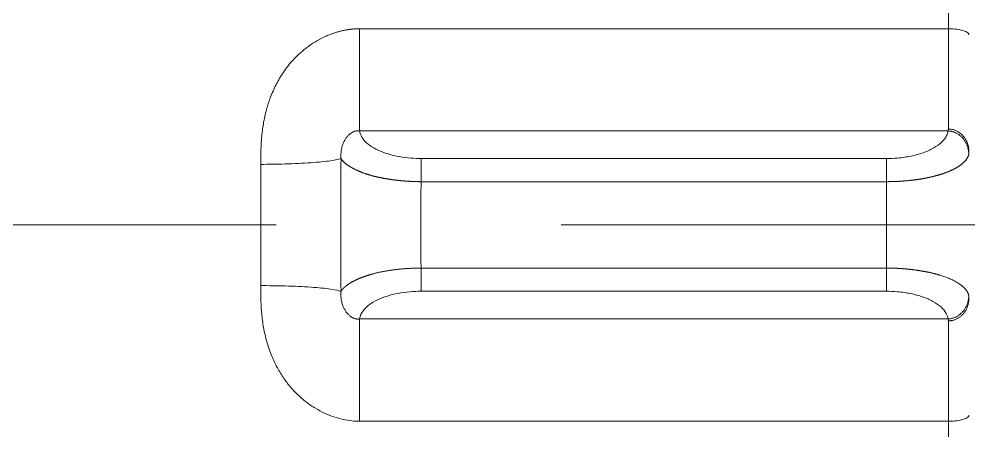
# Model space of a CAD drawing. Extents: x 6534 to 7663, y 0 to 827.
# Drawn here: x 6955.73 to 6980.73, y 632.06 to 642.9 of the extents above; entities that cross this region are included whole.
import ezdxf

# ---------------------------------------------------------------- set-up
doc = ezdxf.new("R2010")
doc.units = 0
doc.header["$LTSCALE"] = 30
doc.header["$MEASUREMENT"] = 0
doc.linetypes.add('CENTER', pattern=[2, 1.25, -0.25, 0.25, -0.25])
doc.layers.add('1', color=7, linetype='CONTINUOUS')
doc.layers.add('DEF_LAYER_ASSEM_MEMBER', color=7, linetype='CONTINUOUS')

msp = doc.modelspace()

# ---------------------------------------------------------------- linework, layer by layer
at = {"layer": '1', "color": 7, "linetype": 'Continuous', "lineweight": 13}
for p, q in [((6980.188, 642.647), (6964.695, 642.647)), ((6964.695, 639.958), (6980.184, 639.958)), ((6962.092, 639.08), (6962.092, 635.889)), ((6978.558, 639.234), (6966.312, 639.234)), ((6966.312, 638.624), (6978.558, 638.624)), ((6978.558, 638.624), (6978.558, 636.351)), ((6978.558, 636.351), (6966.312, 636.351)), ((6966.312, 635.741), (6978.558, 635.741)), ((6980.184, 635.014), (6964.695, 635.014)), ((6964.695, 632.322), (6980.188, 632.322))]:
    msp.add_line(p, q, dxfattribs=at)
at = {"layer": '1', "color": 7, "linetype": 'Continuous', "lineweight": 18}
for p, q in [((6964.695, 642.647), (6964.695, 639.958)), ((6964.695, 632.322), (6964.695, 635.014))]:
    msp.add_line(p, q, dxfattribs=at)
at = {"layer": '1', "color": 7, "linetype": 'Continuous', "lineweight": 13}
for points, weights in [([(6980.188, 658.469), (6980.188, 658.477), (6980.188, 652.34), (6980.188, 642.647)], [1, 0.859501765611, 0.859501765611, 1]), ([(6980.726, 639.348), (6980.717, 639.698), (6980.494, 639.949), (6980.184, 639.958)], [1.16507525966, 0.944980566908, 0.944974913592, 1.16505829971]), ([(6966.312, 638.624), (6966.312, 638.906), (6966.312, 639.133), (6966.312, 639.234)], [1.05440778973, 0.958376385651, 0.989468743838, 1.14768486429]), ([(6978.558, 639.234), (6978.558, 639.133), (6978.558, 638.907), (6978.558, 638.624)], [1.16506064187, 0.997248794441, 0.957393629258, 1.04549514632]), ([(6966.312, 635.741), (6966.312, 635.842), (6966.312, 636.069), (6966.312, 636.351)], [1.14768888814, 0.989470873226, 0.958376201298, 1.05440487236]), ([(6978.558, 636.351), (6978.558, 636.068), (6978.558, 635.842), (6978.558, 635.741)], [1.04549496606, 0.957393552966, 0.997249027111, 1.16506138849]), ([(6980.184, 635.014), (6980.494, 635.024), (6980.717, 635.274), (6980.726, 635.624)], [1.16506565167, 0.944974982559, 0.944978116156, 1.16507505246]), ([(6980.188, 634.962), (6980.506, 634.962), (6980.731, 635.211), (6980.731, 635.563)], [1.17157279675, 0.942808999337, 0.942809067749, 1.17157300199]), ([(6980.188, 632.322), (6980.188, 622.625), (6980.188, 616.477), (6980.188, 616.469)], [1, 0.859501765558, 0.859501765558, 1])]:
    msp.add_rational_spline(points, weights, degree=3, dxfattribs=at)
for points, knots in [([(6964.695, 642.647), (6964.687, 642.647), (6964.671, 642.647), (6964.646, 642.646), (6964.62, 642.646), (6964.594, 642.645), (6964.568, 642.643), (6964.541, 642.641), (6964.513, 642.639), (6964.485, 642.636), (6964.457, 642.633), (6964.428, 642.629), (6964.399, 642.625), (6964.37, 642.621), (6964.339, 642.616), (6964.309, 642.61), (6964.278, 642.604), (6964.229, 642.593), (6964.159, 642.576), (6964.067, 642.55), (6963.97, 642.517), (6963.868, 642.478), (6963.718, 642.413), (6963.519, 642.306), (6963.289, 642.148), (6963.061, 641.952), (6962.895, 641.774), (6962.761, 641.605), (6962.663, 641.467), (6962.572, 641.319), (6962.459, 641.111), (6962.346, 640.853), (6962.234, 640.507), (6962.158, 640.157), (6962.122, 639.871), (6962.108, 639.674), (6962.101, 639.551), (6962.097, 639.438), (6962.094, 639.343), (6962.093, 639.274), (6962.092, 639.213), (6962.092, 639.161), (6962.092, 639.118), (6962.092, 639.092), (6962.092, 639.08)], [0, 0, 0, 0, 0.004929, 0.009959, 0.015089, 0.020319, 0.025649, 0.031079, 0.03661, 0.042241, 0.047972, 0.053801, 0.059731, 0.065761, 0.071891, 0.078121, 0.08445, 0.090879, 0.10876, 0.128001, 0.148611, 0.170595, 0.193966, 0.247721, 0.307336, 0.363631, 0.430314, 0.45593, 0.495057, 0.533276, 0.562324, 0.639844, 0.704536, 0.783982, 0.857337, 0.879113, 0.903931, 0.931798, 0.947571, 0.961587, 0.973839, 0.984326, 0.993046, 1, 1, 1, 1]), ([(6980.188, 642.647), (6980.243, 642.647), (6980.377, 642.641), (6980.582, 642.605), (6980.71, 642.544), (6980.731, 642.502), (6980.731, 642.485)], [0, 0, 0, 0, 0.213355, 0.493325, 0.773295, 1, 1, 1, 1]), ([(6980.188, 640.01), (6980.22, 640.01), (6980.253, 640.007), (6980.321, 639.993), (6980.354, 639.982), (6980.455, 639.938), (6980.519, 639.892), (6980.625, 639.775), (6980.667, 639.704), (6980.707, 639.593), (6980.716, 639.555), (6980.729, 639.481), (6980.731, 639.444), (6980.731, 639.408)], [0, 0, 0, 0, 0.125, 0.125, 0.25, 0.25, 0.5, 0.5, 0.75, 0.75, 0.875, 0.875, 1, 1, 1, 1]), ([(6964.695, 639.958), (6964.699, 639.93), (6964.72, 639.849), (6964.798, 639.718), (6964.956, 639.574), (6965.172, 639.45), (6965.436, 639.35), (6965.733, 639.279), (6966.03, 639.241), (6966.224, 639.234), (6966.312, 639.234)], [0, 0, 0, 0, 0.074984, 0.216031, 0.357747, 0.496673, 0.633295, 0.767439, 0.895388, 1, 1, 1, 1]), ([(6978.558, 639.234), (6978.656, 639.234), (6978.879, 639.243), (6979.214, 639.292), (6979.539, 639.383), (6979.816, 639.507), (6980.027, 639.66), (6980.144, 639.815), (6980.177, 639.917), (6980.184, 639.958)], [0, 0, 0, 0, 0.118223, 0.265931, 0.416526, 0.570785, 0.728957, 0.890174, 1, 1, 1, 1]), ([(6978.558, 638.624), (6978.565, 638.624), (6978.579, 638.624), (6978.601, 638.624), (6978.622, 638.625), (6978.644, 638.625), (6978.666, 638.625), (6978.688, 638.626), (6978.709, 638.626), (6978.731, 638.627), (6978.753, 638.627), (6978.775, 638.628), (6978.797, 638.629), (6978.819, 638.63), (6978.841, 638.631), (6978.863, 638.632), (6978.885, 638.633), (6978.907, 638.634), (6978.929, 638.636), (6978.951, 638.637), (6978.973, 638.639), (6978.995, 638.64), (6979.017, 638.642), (6979.039, 638.644), (6979.061, 638.645), (6979.083, 638.647), (6979.105, 638.649), (6979.127, 638.651), (6979.149, 638.654), (6979.171, 638.656), (6979.193, 638.658), (6979.215, 638.661), (6979.237, 638.663), (6979.259, 638.666), (6979.28, 638.668), (6979.302, 638.671), (6979.324, 638.674), (6979.345, 638.677), (6979.367, 638.68), (6979.389, 638.683), (6979.41, 638.687), (6979.431, 638.69), (6979.453, 638.693), (6979.474, 638.697), (6979.495, 638.7), (6979.516, 638.704), (6979.537, 638.708), (6979.558, 638.712), (6979.579, 638.716), (6979.6, 638.72), (6979.62, 638.724), (6979.641, 638.728), (6979.662, 638.732), (6979.682, 638.737), (6979.702, 638.741), (6979.722, 638.746), (6979.743, 638.75), (6979.762, 638.755), (6979.782, 638.76), (6979.802, 638.765), (6979.822, 638.77), (6979.841, 638.775), (6979.86, 638.78), (6979.88, 638.785), (6979.899, 638.791), (6979.918, 638.796), (6979.936, 638.801), (6979.957, 638.808), (6979.98, 638.814), (6980.004, 638.822), (6980.028, 638.83), (6980.052, 638.838), (6980.076, 638.846), (6980.099, 638.854), (6980.123, 638.863), (6980.146, 638.872), (6980.169, 638.881), (6980.192, 638.89), (6980.214, 638.899), (6980.237, 638.909), (6980.259, 638.919), (6980.28, 638.929), (6980.302, 638.939), (6980.323, 638.949), (6980.344, 638.96), (6980.364, 638.971), (6980.384, 638.982), (6980.404, 638.993), (6980.424, 639.004), (6980.442, 639.016), (6980.461, 639.028), (6980.479, 639.04), (6980.496, 639.052), (6980.514, 639.064), (6980.53, 639.077), (6980.546, 639.09), (6980.562, 639.102), (6980.577, 639.116), (6980.591, 639.129), (6980.605, 639.142), (6980.618, 639.156), (6980.63, 639.17), (6980.642, 639.184), (6980.654, 639.198), (6980.664, 639.212), (6980.674, 639.227), (6980.683, 639.242), (6980.692, 639.256), (6980.699, 639.271), (6980.706, 639.287), (6980.712, 639.302), (6980.718, 639.317), (6980.722, 639.333), (6980.724, 639.343), (6980.726, 639.348)], [0, 0, 0, 0, 0.005874, 0.011763, 0.017667, 0.023587, 0.029522, 0.035473, 0.041441, 0.047424, 0.053424, 0.05944, 0.065474, 0.071524, 0.077591, 0.083676, 0.089779, 0.095899, 0.102037, 0.108193, 0.114368, 0.120562, 0.126774, 0.133006, 0.139258, 0.145531, 0.151823, 0.158137, 0.164472, 0.170828, 0.177206, 0.183606, 0.190028, 0.196473, 0.202941, 0.209433, 0.215947, 0.222486, 0.229048, 0.235635, 0.242246, 0.248882, 0.255542, 0.262229, 0.26894, 0.275678, 0.282441, 0.289231, 0.296048, 0.302891, 0.309761, 0.316658, 0.323583, 0.330535, 0.337514, 0.344522, 0.351557, 0.35862, 0.365711, 0.372831, 0.379979, 0.387154, 0.394359, 0.401592, 0.408853, 0.416143, 0.423462, 0.430811, 0.440527, 0.450357, 0.460302, 0.470363, 0.48054, 0.490834, 0.501246, 0.511775, 0.522422, 0.533187, 0.544071, 0.555074, 0.566196, 0.577438, 0.5888, 0.600282, 0.611885, 0.623609, 0.635453, 0.647419, 0.659505, 0.671713, 0.68404, 0.696488, 0.709056, 0.721743, 0.73455, 0.747475, 0.76052, 0.773684, 0.786967, 0.800368, 0.813887, 0.827524, 0.841277, 0.855147, 0.869133, 0.883234, 0.897448, 0.911774, 0.926212, 0.940759, 0.955413, 0.970172, 0.985035, 1, 1, 1, 1]), ([(6964.206, 639.235), (6964.152, 639.214), (6963.964, 639.172), (6963.434, 639.118), (6962.753, 639.086), (6962.298, 639.08), (6962.092, 639.08)], [0, 0, 0, 0, 0.243611, 0.502171, 0.760731, 1, 1, 1, 1]), ([(6964.199, 637.508), (6964.199, 637.544), (6964.199, 637.616), (6964.199, 637.724), (6964.199, 637.832), (6964.2, 637.939), (6964.2, 638.047), (6964.2, 638.155), (6964.2, 638.263), (6964.201, 638.371), (6964.201, 638.479), (6964.202, 638.587), (6964.202, 638.695), (6964.203, 638.803), (6964.204, 638.911), (6964.204, 639.019), (6964.205, 639.127), (6964.206, 639.199), (6964.206, 639.235)], [0, 0, 0, 0, 0.062483, 0.124963, 0.187442, 0.249921, 0.3124, 0.374881, 0.437365, 0.499852, 0.562343, 0.624841, 0.687345, 0.749856, 0.812377, 0.874907, 0.937448, 1, 1, 1, 1]), ([(6966.312, 638.624), (6966.305, 638.624), (6966.293, 638.624), (6966.273, 638.624), (6966.254, 638.625), (6966.234, 638.625), (6966.215, 638.625), (6966.196, 638.626), (6966.176, 638.626), (6966.156, 638.627), (6966.137, 638.627), (6966.117, 638.628), (6966.098, 638.629), (6966.078, 638.63), (6966.058, 638.631), (6966.038, 638.632), (6966.019, 638.633), (6965.999, 638.634), (6965.979, 638.635), (6965.959, 638.636), (6965.939, 638.637), (6965.92, 638.639), (6965.9, 638.64), (6965.88, 638.642), (6965.86, 638.643), (6965.84, 638.645), (6965.82, 638.647), (6965.8, 638.649), (6965.781, 638.65), (6965.761, 638.652), (6965.741, 638.654), (6965.721, 638.656), (6965.702, 638.659), (6965.682, 638.661), (6965.662, 638.663), (6965.643, 638.665), (6965.623, 638.668), (6965.603, 638.67), (6965.584, 638.673), (6965.564, 638.675), (6965.545, 638.678), (6965.525, 638.681), (6965.506, 638.684), (6965.487, 638.686), (6965.468, 638.689), (6965.448, 638.692), (6965.429, 638.695), (6965.41, 638.699), (6965.391, 638.702), (6965.372, 638.705), (6965.353, 638.708), (6965.335, 638.712), (6965.316, 638.715), (6965.297, 638.719), (6965.279, 638.723), (6965.26, 638.726), (6965.242, 638.73), (6965.224, 638.734), (6965.206, 638.738), (6965.188, 638.742), (6965.17, 638.746), (6965.152, 638.75), (6965.134, 638.754), (6965.116, 638.758), (6965.099, 638.762), (6965.081, 638.767), (6965.064, 638.771), (6965.045, 638.776), (6965.023, 638.782), (6965, 638.789), (6964.976, 638.796), (6964.952, 638.803), (6964.927, 638.81), (6964.903, 638.818), (6964.879, 638.826), (6964.854, 638.834), (6964.829, 638.842), (6964.805, 638.851), (6964.78, 638.86), (6964.755, 638.869), (6964.731, 638.879), (6964.706, 638.889), (6964.682, 638.899), (6964.658, 638.909), (6964.634, 638.92), (6964.61, 638.931), (6964.586, 638.942), (6964.563, 638.953), (6964.54, 638.965), (6964.517, 638.977), (6964.495, 638.989), (6964.473, 639.001), (6964.452, 639.014), (6964.431, 639.027), (6964.41, 639.04), (6964.39, 639.053), (6964.371, 639.067), (6964.352, 639.081), (6964.334, 639.095), (6964.317, 639.11), (6964.3, 639.125), (6964.284, 639.14), (6964.269, 639.155), (6964.255, 639.17), (6964.241, 639.186), (6964.228, 639.202), (6964.217, 639.218), (6964.209, 639.229), (6964.206, 639.235)], [0, 0, 0, 0, 0.005972, 0.011961, 0.017966, 0.023988, 0.030027, 0.036083, 0.042155, 0.048246, 0.054353, 0.060478, 0.06662, 0.07278, 0.078958, 0.085153, 0.091367, 0.097598, 0.103848, 0.110116, 0.116402, 0.122707, 0.12903, 0.135372, 0.141732, 0.148112, 0.15451, 0.160927, 0.167363, 0.173817, 0.180291, 0.186784, 0.193297, 0.199828, 0.206378, 0.212948, 0.219537, 0.226145, 0.232772, 0.239419, 0.246085, 0.25277, 0.259474, 0.266198, 0.272941, 0.279702, 0.286483, 0.293283, 0.300101, 0.306939, 0.313795, 0.32067, 0.327564, 0.334476, 0.341406, 0.348355, 0.355322, 0.362307, 0.36931, 0.37633, 0.383368, 0.390423, 0.397496, 0.404586, 0.411692, 0.418815, 0.425955, 0.433111, 0.443002, 0.453122, 0.46347, 0.474048, 0.484857, 0.495897, 0.507168, 0.518672, 0.530407, 0.542374, 0.554574, 0.567005, 0.579667, 0.592559, 0.60568, 0.61903, 0.632606, 0.646408, 0.660432, 0.674677, 0.689141, 0.70382, 0.718712, 0.733813, 0.74912, 0.764628, 0.780334, 0.796233, 0.812319, 0.828589, 0.845036, 0.861654, 0.878439, 0.895382, 0.912478, 0.92972, 0.947101, 0.964613, 0.982248, 1, 1, 1, 1]), ([(6966.312, 636.351), (6966.311, 636.401), (6966.307, 636.841), (6966.304, 637.598), (6966.309, 638.306), (6966.312, 638.624)], [0, 0, 0, 0, 0.064948, 0.58058, 1, 1, 1, 1]), ([(6964.206, 635.738), (6964.206, 635.773), (6964.205, 635.842), (6964.204, 635.946), (6964.204, 636.05), (6964.203, 636.154), (6964.202, 636.259), (6964.202, 636.363), (6964.201, 636.467), (6964.201, 636.571), (6964.201, 636.675), (6964.2, 636.779), (6964.2, 636.883), (6964.2, 636.987), (6964.199, 637.091), (6964.199, 637.195), (6964.199, 637.3), (6964.199, 637.404), (6964.199, 637.473), (6964.199, 637.508)], [0, 0, 0, 0, 0.058874, 0.117737, 0.17659, 0.235434, 0.294271, 0.3531, 0.411923, 0.47074, 0.529553, 0.588362, 0.647169, 0.705974, 0.764777, 0.823581, 0.882385, 0.941191, 1, 1, 1, 1]), ([(6978.558, 636.351), (6978.565, 636.351), (6978.579, 636.351), (6978.6, 636.351), (6978.621, 636.351), (6978.642, 636.351), (6978.664, 636.35), (6978.685, 636.35), (6978.707, 636.349), (6978.728, 636.349), (6978.75, 636.348), (6978.772, 636.347), (6978.793, 636.347), (6978.815, 636.346), (6978.837, 636.345), (6978.859, 636.343), (6978.881, 636.342), (6978.903, 636.341), (6978.924, 636.34), (6978.946, 636.338), (6978.968, 636.337), (6978.99, 636.335), (6979.012, 636.333), (6979.034, 636.331), (6979.057, 636.329), (6979.079, 636.328), (6979.101, 636.325), (6979.123, 636.323), (6979.145, 636.321), (6979.167, 636.319), (6979.189, 636.316), (6979.211, 636.314), (6979.233, 636.311), (6979.255, 636.309), (6979.276, 636.306), (6979.298, 636.303), (6979.32, 636.3), (6979.342, 636.297), (6979.364, 636.294), (6979.385, 636.291), (6979.407, 636.288), (6979.429, 636.284), (6979.45, 636.281), (6979.472, 636.277), (6979.493, 636.274), (6979.514, 636.27), (6979.536, 636.266), (6979.557, 636.262), (6979.578, 636.258), (6979.599, 636.254), (6979.62, 636.25), (6979.64, 636.246), (6979.661, 636.242), (6979.682, 636.237), (6979.702, 636.233), (6979.723, 636.228), (6979.743, 636.224), (6979.763, 636.219), (6979.783, 636.214), (6979.803, 636.209), (6979.822, 636.204), (6979.842, 636.199), (6979.861, 636.194), (6979.881, 636.189), (6979.9, 636.184), (6979.919, 636.178), (6979.937, 636.173), (6979.999, 636.155), (6980.101, 636.12), (6980.236, 636.067), (6980.364, 636.005), (6980.444, 635.957), (6980.487, 635.927), (6980.5, 635.918), (6980.513, 635.909), (6980.526, 635.899), (6980.539, 635.889), (6980.553, 635.878), (6980.566, 635.867), (6980.579, 635.856), (6980.591, 635.844), (6980.604, 635.832), (6980.616, 635.819), (6980.628, 635.806), (6980.639, 635.793), (6980.65, 635.78), (6980.661, 635.766), (6980.671, 635.751), (6980.68, 635.737), (6980.689, 635.722), (6980.697, 635.706), (6980.704, 635.69), (6980.711, 635.674), (6980.717, 635.658), (6980.722, 635.641), (6980.724, 635.629), (6980.725, 635.624)], [0, 0, 0, 0, 0.005744, 0.011512, 0.017302, 0.023115, 0.028951, 0.03481, 0.040691, 0.046595, 0.052522, 0.058472, 0.064444, 0.070439, 0.076457, 0.082498, 0.088561, 0.094648, 0.100758, 0.106891, 0.113047, 0.119227, 0.125431, 0.131658, 0.13791, 0.144186, 0.150486, 0.156811, 0.163162, 0.169537, 0.175939, 0.182366, 0.18882, 0.1953, 0.201808, 0.208343, 0.214906, 0.221497, 0.228117, 0.234765, 0.241441, 0.248144, 0.254876, 0.261634, 0.268419, 0.275231, 0.28207, 0.288935, 0.295825, 0.302741, 0.309682, 0.316649, 0.32364, 0.330655, 0.337695, 0.344758, 0.351845, 0.358955, 0.366088, 0.373243, 0.380421, 0.387622, 0.394844, 0.402087, 0.409352, 0.416638, 0.423945, 0.431273, 0.488847, 0.551821, 0.620128, 0.693467, 0.702507, 0.711895, 0.721631, 0.731711, 0.742133, 0.752896, 0.763995, 0.775427, 0.787188, 0.799274, 0.811682, 0.824408, 0.83745, 0.850801, 0.864458, 0.878414, 0.892665, 0.907203, 0.922021, 0.937111, 0.952464, 0.968071, 0.98392, 1, 1, 1, 1]), ([(6962.092, 635.889), (6962.298, 635.889), (6962.753, 635.884), (6963.434, 635.853), (6963.964, 635.8), (6964.152, 635.758), (6964.206, 635.738)], [0, 0, 0, 0, 0.239269, 0.497828, 0.756388, 1, 1, 1, 1]), ([(6966.312, 635.741), (6966.214, 635.741), (6966.006, 635.732), (6965.704, 635.69), (6965.414, 635.617), (6965.158, 635.518), (6964.947, 635.393), (6964.793, 635.25), (6964.718, 635.12), (6964.699, 635.04), (6964.695, 635.014)], [0, 0, 0, 0, 0.117191, 0.247539, 0.376387, 0.511388, 0.648695, 0.78833, 0.93074, 1, 1, 1, 1]), ([(6980.184, 635.014), (6980.176, 635.063), (6980.138, 635.171), (6980.009, 635.329), (6979.795, 635.478), (6979.521, 635.598), (6979.2, 635.685), (6978.872, 635.732), (6978.654, 635.741), (6978.558, 635.741)], [0, 0, 0, 0, 0.128875, 0.286698, 0.441451, 0.592421, 0.739904, 0.884651, 1, 1, 1, 1]), ([(6980.188, 632.322), (6980.243, 632.322), (6980.379, 632.327), (6980.584, 632.364), (6980.711, 632.425), (6980.731, 632.465), (6980.731, 632.483)], [0, 0, 0, 0, 0.215664, 0.495437, 0.77521, 1, 1, 1, 1])]:
    msp.add_open_spline(points, degree=3, knots=knots, dxfattribs=at)
for points in [[(6980.188, 640.01), (6980.188, 640.07), (6980.188, 640.205), (6980.188, 640.451), (6980.188, 640.739), (6980.188, 641.064), (6980.188, 641.422), (6980.188, 641.808), (6980.188, 642.217), (6980.188, 642.502), (6980.188, 642.647)], [(6980.188, 632.322), (6980.188, 632.466), (6980.188, 632.752), (6980.188, 633.161), (6980.188, 633.548), (6980.188, 633.906), (6980.188, 634.231), (6980.188, 634.519), (6980.188, 634.767), (6980.188, 634.902), (6980.188, 634.962)]]:
    msp.add_open_spline(points, degree=3, dxfattribs=at)
at = {"layer": '1', "color": 7, "linetype": 'Continuous', "lineweight": 18}
for points, knots in [([(6980.184, 639.958), (6980.185, 639.969), (6980.187, 639.986), (6980.188, 640.003), (6980.188, 640.01)], [0, 0, 0, 0, 0.637666, 1, 1, 1, 1]), ([(6964.695, 639.958), (6964.691, 639.959), (6964.679, 639.96), (6964.66, 639.962), (6964.637, 639.962), (6964.613, 639.961), (6964.588, 639.956), (6964.562, 639.95), (6964.535, 639.94), (6964.509, 639.928), (6964.482, 639.913), (6964.456, 639.895), (6964.43, 639.874), (6964.405, 639.851), (6964.381, 639.825), (6964.357, 639.797), (6964.334, 639.765), (6964.312, 639.731), (6964.292, 639.694), (6964.272, 639.654), (6964.254, 639.611), (6964.238, 639.563), (6964.224, 639.511), (6964.212, 639.455), (6964.205, 639.398), (6964.202, 639.344), (6964.202, 639.294), (6964.204, 639.258), (6964.205, 639.239), (6964.206, 639.235)], [0, 0, 0, 0, 0.019041, 0.050426, 0.083844, 0.119328, 0.156765, 0.195567, 0.234955, 0.274472, 0.314125, 0.353845, 0.393521, 0.433127, 0.472659, 0.512169, 0.551713, 0.591369, 0.631234, 0.671433, 0.712374, 0.754229, 0.798602, 0.843705, 0.886896, 0.92647, 0.961153, 0.99132, 1, 1, 1, 1]), ([(6980.731, 639.408), (6980.731, 639.405), (6980.731, 639.399), (6980.731, 639.39), (6980.73, 639.382), (6980.729, 639.373), (6980.728, 639.365), (6980.727, 639.356), (6980.726, 639.351), (6980.725, 639.348)], [0, 0, 0, 0, 0.145761, 0.290604, 0.434496, 0.57741, 0.719317, 0.860189, 1, 1, 1, 1]), ([(6964.206, 635.738), (6964.207, 635.741), (6964.211, 635.746), (6964.216, 635.754), (6964.222, 635.761), (6964.227, 635.769), (6964.233, 635.777), (6964.239, 635.784), (6964.245, 635.792), (6964.252, 635.799), (6964.259, 635.807), (6964.265, 635.814), (6964.272, 635.822), (6964.28, 635.829), (6964.287, 635.836), (6964.294, 635.843), (6964.302, 635.85), (6964.31, 635.857), (6964.318, 635.864), (6964.326, 635.871), (6964.335, 635.878), (6964.343, 635.885), (6964.352, 635.892), (6964.361, 635.899), (6964.37, 635.905), (6964.379, 635.912), (6964.388, 635.918), (6964.397, 635.925), (6964.407, 635.931), (6964.416, 635.938), (6964.426, 635.944), (6964.436, 635.95), (6964.446, 635.956), (6964.456, 635.963), (6964.466, 635.969), (6964.477, 635.975), (6964.487, 635.981), (6964.498, 635.987), (6964.508, 635.992), (6964.519, 635.998), (6964.53, 636.004), (6964.541, 636.01), (6964.552, 636.015), (6964.563, 636.021), (6964.574, 636.026), (6964.585, 636.032), (6964.597, 636.037), (6964.608, 636.042), (6964.619, 636.048), (6964.631, 636.053), (6964.642, 636.058), (6964.654, 636.063), (6964.665, 636.068), (6964.677, 636.073), (6964.689, 636.078), (6964.701, 636.083), (6964.712, 636.088), (6964.724, 636.092), (6964.736, 636.097), (6964.748, 636.102), (6964.76, 636.106), (6964.772, 636.111), (6964.783, 636.115), (6964.795, 636.12), (6964.807, 636.124), (6964.819, 636.128), (6964.831, 636.132), (6964.843, 636.137), (6964.855, 636.141), (6964.867, 636.145), (6964.879, 636.149), (6964.891, 636.153), (6964.903, 636.156), (6964.915, 636.16), (6964.926, 636.164), (6964.938, 636.168), (6964.95, 636.171), (6964.962, 636.175), (6964.974, 636.178), (6964.985, 636.182), (6964.997, 636.185), (6965.009, 636.188), (6965.02, 636.192), (6965.032, 636.195), (6965.043, 636.198), (6965.055, 636.201), (6965.074, 636.206), (6965.103, 636.213), (6965.14, 636.222), (6965.177, 636.231), (6965.215, 636.24), (6965.254, 636.248), (6965.293, 636.255), (6965.332, 636.263), (6965.371, 636.27), (6965.411, 636.277), (6965.451, 636.284), (6965.492, 636.29), (6965.532, 636.296), (6965.573, 636.302), (6965.614, 636.307), (6965.655, 636.312), (6965.696, 636.317), (6965.737, 636.321), (6965.779, 636.325), (6965.82, 636.329), (6965.862, 636.333), (6965.903, 636.336), (6965.945, 636.339), (6965.986, 636.342), (6966.027, 636.344), (6966.068, 636.346), (6966.109, 636.347), (6966.15, 636.349), (6966.191, 636.35), (6966.231, 636.351), (6966.272, 636.351), (6966.298, 636.351), (6966.312, 636.351)], [0, 0, 0, 0, 0.008424, 0.016825, 0.025201, 0.033552, 0.041877, 0.050175, 0.058445, 0.066687, 0.074899, 0.083081, 0.091233, 0.099353, 0.107441, 0.115496, 0.123518, 0.131505, 0.139457, 0.147373, 0.155253, 0.163096, 0.170902, 0.178669, 0.186397, 0.194087, 0.201736, 0.209345, 0.216912, 0.224439, 0.231923, 0.239365, 0.246763, 0.254119, 0.26143, 0.268697, 0.27592, 0.283097, 0.290229, 0.297314, 0.304354, 0.311347, 0.318293, 0.325192, 0.332044, 0.338847, 0.345603, 0.35231, 0.358969, 0.365579, 0.37214, 0.378652, 0.385114, 0.391527, 0.39789, 0.404203, 0.410467, 0.41668, 0.422843, 0.428955, 0.435017, 0.441029, 0.44699, 0.4529, 0.458759, 0.464568, 0.470326, 0.476033, 0.48169, 0.487295, 0.49285, 0.498353, 0.503806, 0.509209, 0.51456, 0.519861, 0.525111, 0.53031, 0.535459, 0.540557, 0.545605, 0.550603, 0.55555, 0.560448, 0.565295, 0.570092, 0.574839, 0.589877, 0.604833, 0.619705, 0.634492, 0.649193, 0.663806, 0.678329, 0.692764, 0.707108, 0.721361, 0.735522, 0.749592, 0.76357, 0.777456, 0.791251, 0.804954, 0.818567, 0.832088, 0.84552, 0.858862, 0.872116, 0.885282, 0.898361, 0.911355, 0.924264, 0.937089, 0.949831, 0.962492, 0.975073, 0.987576, 1, 1, 1, 1]), ([(6964.206, 635.738), (6964.205, 635.734), (6964.204, 635.714), (6964.202, 635.678), (6964.202, 635.628), (6964.205, 635.574), (6964.212, 635.517), (6964.224, 635.461), (6964.238, 635.409), (6964.254, 635.361), (6964.272, 635.318), (6964.292, 635.278), (6964.312, 635.241), (6964.334, 635.207), (6964.357, 635.176), (6964.381, 635.147), (6964.405, 635.121), (6964.43, 635.098), (6964.456, 635.077), (6964.482, 635.06), (6964.509, 635.044), (6964.535, 635.032), (6964.562, 635.022), (6964.588, 635.016), (6964.613, 635.012), (6964.637, 635.01), (6964.66, 635.01), (6964.679, 635.012), (6964.691, 635.013), (6964.695, 635.014)], [0, 0, 0, 0, 0.008745, 0.038935, 0.073645, 0.113231, 0.156402, 0.201458, 0.245859, 0.287726, 0.328661, 0.368856, 0.408715, 0.448365, 0.487905, 0.52741, 0.566938, 0.606539, 0.64621, 0.685926, 0.725574, 0.765085, 0.804468, 0.843264, 0.880695, 0.916173, 0.949587, 0.980967, 1, 1, 1, 1]), ([(6980.188, 634.962), (6980.188, 634.969), (6980.187, 634.986), (6980.185, 635.003), (6980.184, 635.014)], [0, 0, 0, 0, 0.362334, 1, 1, 1, 1])]:
    msp.add_open_spline(points, degree=3, knots=knots, dxfattribs=at)
for points in [[(6962.092, 635.889), (6962.092, 635.787), (6962.093, 635.572), (6962.11, 635.21), (6962.154, 634.834), (6962.234, 634.462), (6962.346, 634.115), (6962.487, 633.797), (6962.655, 633.508), (6962.847, 633.247), (6963.061, 633.016), (6963.292, 632.818), (6963.531, 632.656), (6963.774, 632.527), (6964.019, 632.43), (6964.26, 632.364), (6964.49, 632.328), (6964.629, 632.322), (6964.695, 632.322)], [(6980.731, 635.563), (6980.731, 635.585), (6980.729, 635.605), (6980.726, 635.624)]]:
    msp.add_open_spline(points, degree=3, dxfattribs=at)
at = {"layer": 'DEF_LAYER_ASSEM_MEMBER', "color": 1, "linetype": 'CENTER', "lineweight": 5}
msp.add_line((6670.002, 637.486), (7000.805, 637.486), dxfattribs=at)

doc.saveas('drawing.dxf')
